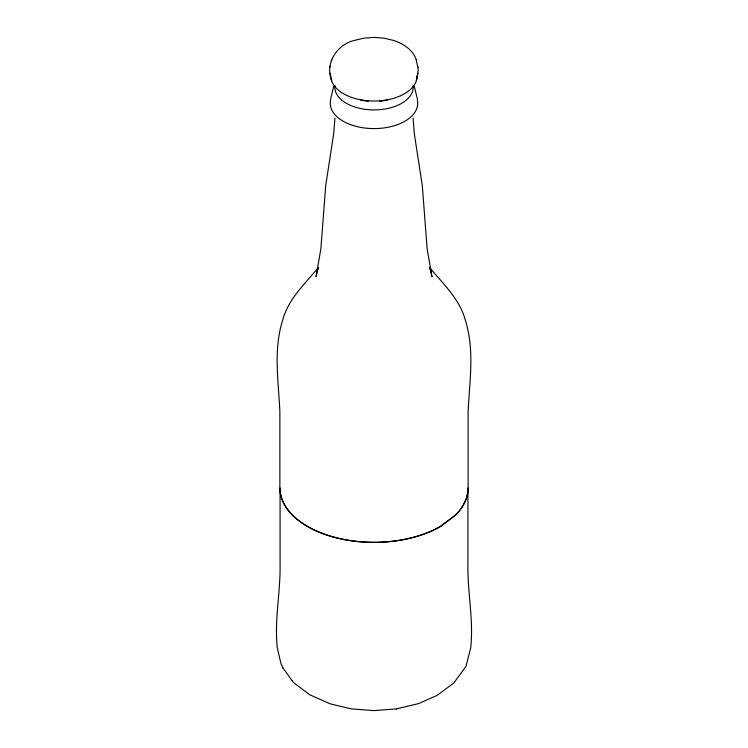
<?xml version="1.0" encoding="UTF-8"?>
<svg xmlns="http://www.w3.org/2000/svg" width="748" height="748" viewBox="0 0 748 748"><rect width="100%" height="100%" fill="white"/><g stroke="black" fill="none" stroke-linecap="round" stroke-linejoin="round"><path stroke-width="1.12" d="M334.926 118.109L333.645 133.967L325.67 185.906L320.873 248.804L316.021 276.797L317.994 268.13L316.488 271.197L318.47 268.429M416.505 60.682C413.747 50.331 403.565 43.861 394.028 40.551L384.257 38.185L374 37.4L363.743 38.185L353.972 40.551C336.815 44.646 324.595 63.786 331.719 80.728M330.579 99.204L333.748 86.216M416.281 80.728L418.291 70.228L416.281 59.728M329.999 67.255L330.223 66.273M331.495 60.682L331.719 59.728M417.777 74.183L418.001 73.201M396.431 708.898L418.459 703.634L436.879 695.481L453.606 683.242L465.995 666.375L470.726 647.712C473.708 620.064 467.481 592.407 467.921 564.712L467.921 488.051M318.536 267.345C305.259 283.576 288.457 298.77 282.847 319.602C273.216 349.494 278.434 380.835 279.864 411.391L279.864 488.051A94.136 54.352 0 0 0 337.974 538.261A94.136 54.352 0 0 0 440.563 526.48L455.523 515.222A94.136 54.352 0 0 0 468.136 488.051L468.136 411.391C469.566 380.835 474.784 349.494 465.153 319.602C459.543 298.77 442.741 283.576 429.464 267.345M280.098 489.136A93.921 54.23 0 0 0 338.928 538.354A93.921 54.23 0 0 0 440.413 526.396L455.345 515.166A93.921 54.23 0 0 0 467.902 489.136M396.73 708.87L374 710.6L351.27 708.87L330.092 703.803L309.663 694.724L294.394 683.242L292.3 680.989M280.079 488.051L280.079 564.712C280.519 592.407 274.292 620.064 277.274 647.712L280.921 663.495L283.212 668.329M429.53 268.429L431.512 271.197L430.007 268.13L431.979 276.797L427.127 248.804L422.33 185.906L414.355 133.967L413.074 118.109M282.875 667.861L292.608 681.409M414.252 86.216L417.421 99.204M417.777 66.273L418.001 67.255M329.999 73.201L330.223 74.183M417.141 76.109A43.141 24.908 0 0 1 374 101.017A43.141 24.908 0 0 1 330.859 76.109M387.389 100.082A39.167 22.618 0 0 1 385.229 100.494M384.135 100.671A39.167 22.618 0 0 1 379.685 101.204M368.315 101.204A39.167 22.618 0 0 1 363.865 100.671M362.771 100.494A39.167 22.618 0 0 1 360.611 100.082M413.027 85.328A39.167 22.618 0 0 1 374 109.909A39.167 22.618 0 0 1 334.973 85.328M417.337 100.064A43.711 25.236 0 0 1 374 128.591A43.711 25.236 0 0 1 330.663 100.064"/></g></svg>
